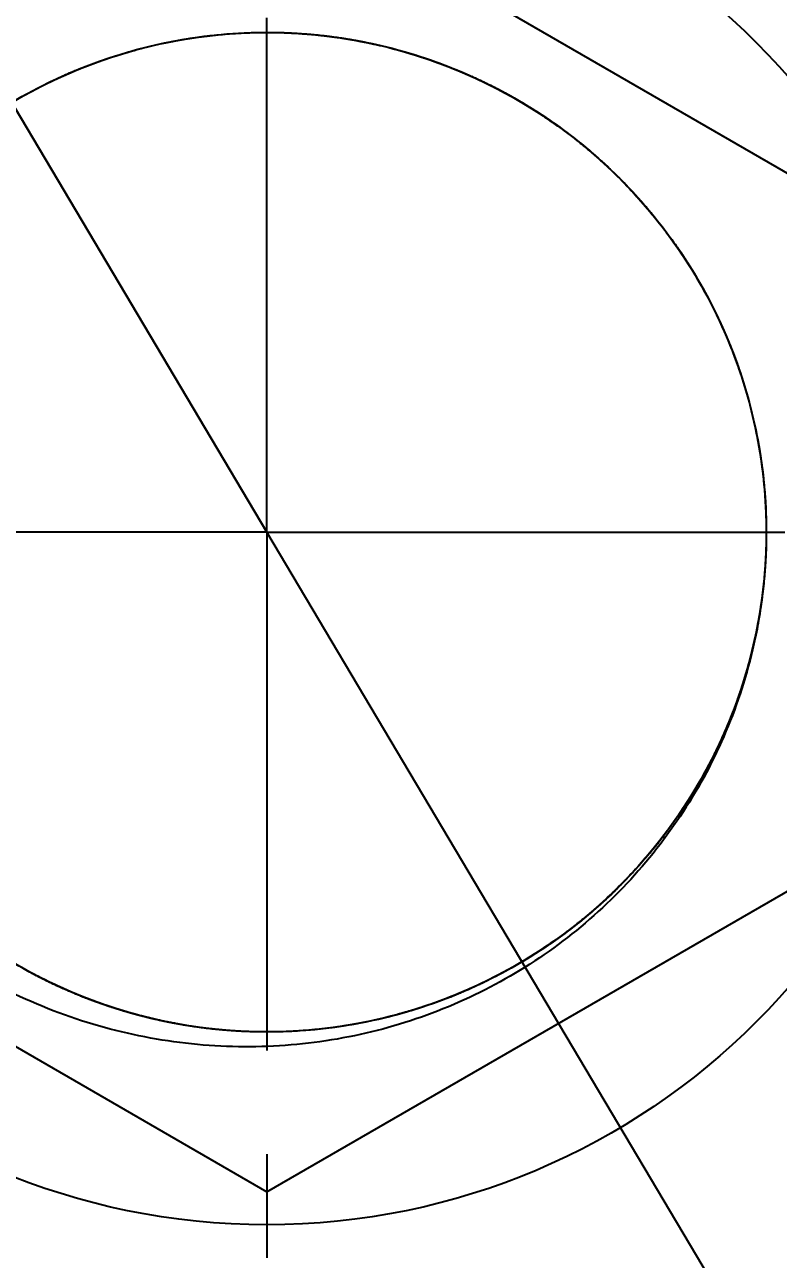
# Model space of a CAD drawing. Extents: x 0 to 210, y 0 to 297.
# Drawn here: x 52.28 to 62.84, y 159.87 to 177.16 of the extents above; entities that cross this region are included whole.
import ezdxf
from ezdxf.enums import TextEntityAlignment as Align

# ---------------------------------------------------------------- set-up
doc = ezdxf.new("R2010")
doc.units = 0
doc.header["$LTSCALE"] = 19.36
doc.linetypes.add('CENTER', pattern=[0.6, 0.375, -0.075, 0.075, -0.075])
doc.layers.get('0').update_dxf_attribs({"linetype": 'CONTINUOUS'})
doc.layers.add('DEFAULT_1', color=7, linetype='CENTER')
doc.styles.add('TEXTSTYLE_0', font='txt', dxfattribs={"width": 0.8})
doc.dimstyles.new('DIMSTYLE_2', dxfattribs={"dimtxt": 3.6, "dimasz": 0.18, "dimexe": 0.18, "dimexo": 0.0625, "dimgap": 0.09, "dimtad": 0, "dimtih": 1, "dimtoh": 1, "dimlfac": 0.5, "dimzin": 0, "dimtxsty": 'STANDARD', "dimcen": 0.09, "dimazin": 3, "dimtp": 0.2, "dimtm": 0.2, "dimtfac": 0, "dimtdec": 4, "dimtofl": 0, "dimtmove": 0, "dimatfit": 3, "dimtolj": 1, "dimtzin": 0})

# ---------------------------------------------------------------- blocks, each defined once
blk = doc.blocks.new('*D1')
at = {"color": 2, "linetype": 'CONTINUOUS'}
for p, q in [((47.673, 165.431), (47.673, 140.469)), ((63.673, 165.431), (63.673, 140.469)), ((47.673, 142.469), (55.673, 142.469)), ((63.673, 142.469), (55.673, 142.469))]:
    blk.add_line(p, q, dxfattribs=at)
for points in [[(50.673, 142.969), (47.673, 142.469), (50.673, 141.969)], [(60.673, 141.969), (63.673, 142.469), (60.673, 142.969)]]:
    blk.add_solid(points, dxfattribs=at)
at = {"color": 2, "linetype": 'CONTINUOUS', "style": 'TEXTSTYLE_0', "oblique": 12}
for s, p, p2 in [('S', (53.375, 143.389), (55.715, 143.389)), ('8', (55.715, 143.389), (58.055, 143.389))]:
    blk.add_text(s, height=3.6, dxfattribs=at).set_placement(p, p2, align=Align.FIT)
blk = doc.blocks.new('*D2')
at = {"color": 2, "linetype": 'CONTINUOUS'}
for p, q in [((43.139, 191.137), (25.609, 191.137)), ((25.609, 191.137), (40.59, 191.137)), ((55.673, 170.05), (43.139, 191.137)), ((47.498, 183.804), (55.673, 170.05)), ((63.848, 156.296), (55.673, 170.05))]:
    blk.add_line(p, q, dxfattribs=at)
for points in [[(49.46, 181.48), (47.498, 183.804), (48.601, 180.97)], [(61.885, 158.62), (63.848, 156.296), (62.745, 159.131)]]:
    blk.add_solid(points, dxfattribs=at)
at = {"color": 2, "linetype": 'CONTINUOUS', "style": 'TEXTSTYLE_0', "oblique": 12}
for s, p, p2 in [('M', (27.049, 192.057), (29.389, 192.057)), ('16', (29.389, 192.057), (34.069, 192.057)), ('x1', (34.069, 192.057), (38.749, 192.057))]:
    blk.add_text(s, height=3.6, dxfattribs=at).set_placement(p, p2, align=Align.FIT)

msp = doc.modelspace()

# ---------------------------------------------------------------- linework, layer by layer
at = {"color": 7, "linetype": 'CONTINUOUS'}
for p, q in [((63.673, 174.669), (55.673, 179.288)), ((47.673, 165.431), (55.673, 160.812)), ((55.673, 160.812), (63.673, 165.431))]:
    msp.add_line(p, q, dxfattribs=at)
for radius in [16, 9.7]:
    msp.add_circle((55.673, 170.05), radius, dxfattribs=at)
at = {"color": 2, "linetype": 'CONTINUOUS'}
msp.add_arc((55.673, 170.05), 14, 255, 195, dxfattribs=at)
at = {"color": 7, "linetype": 'CONTINUOUS'}
for points, knots in [([(48.709, 169.338), (48.701, 169.419), (48.658, 169.928), (48.682, 170.873), (48.95, 172.137), (49.445, 173.331), (50.15, 174.415), (51.041, 175.351), (52.088, 176.109), (53.257, 176.662), (54.506, 176.992), (55.796, 177.089), (57.08, 176.947), (58.318, 176.574), (59.466, 175.98), (60.487, 175.187), (61.345, 174.22), (62.011, 173.112), (62.465, 171.902), (62.689, 170.629), (62.676, 169.336), (62.427, 168.067), (61.951, 166.866), (61.263, 165.771), (60.386, 164.821), (59.351, 164.048), (58.191, 163.476), (56.947, 163.127), (55.659, 163.011), (54.372, 163.132), (53.129, 163.486), (51.972, 164.062), (50.939, 164.84), (50.066, 165.793), (49.383, 166.89), (48.988, 167.896), (48.837, 168.526), (48.797, 168.74)], [0, 0, 0, 0, 0.005688, 0.035362, 0.065035, 0.094709, 0.124383, 0.154056, 0.18373, 0.213404, 0.243077, 0.272751, 0.302425, 0.332098, 0.361772, 0.391446, 0.421119, 0.450793, 0.480467, 0.51014, 0.539814, 0.569488, 0.599161, 0.628835, 0.658509, 0.688182, 0.717856, 0.74753, 0.777203, 0.806877, 0.836551, 0.866224, 0.895898, 0.925572, 0.955246, 0.984919, 1, 1, 1, 1]), ([(59.141, 163.97), (58.914, 163.84), (58.295, 163.532), (57.227, 163.184), (55.945, 163.016), (54.654, 163.085), (53.398, 163.388), (52.218, 163.917), (51.155, 164.652), (50.244, 165.569), (49.516, 166.637), (48.996, 167.82), (48.701, 169.079), (48.641, 170.37), (48.818, 171.651), (49.226, 172.877), (49.852, 174.008), (50.673, 175.006), (51.664, 175.837), (52.79, 176.472), (54.013, 176.891), (55.291, 177.079), (56.583, 177.031), (57.844, 176.746), (59.032, 176.236), (60.107, 175.518), (61.032, 174.615), (61.776, 173.558), (62.315, 172.383), (62.629, 171.129), (62.709, 169.839), (62.552, 168.556), (62.163, 167.323), (61.555, 166.183), (60.749, 165.172), (59.97, 164.499), (59.474, 164.17), (59.332, 164.083)], [0, 0, 0, 0, 0.01789, 0.047305, 0.07672, 0.106135, 0.135551, 0.164966, 0.194381, 0.223796, 0.253212, 0.282627, 0.312042, 0.341457, 0.370873, 0.400288, 0.429703, 0.459118, 0.488534, 0.517949, 0.547364, 0.57678, 0.606195, 0.63561, 0.665025, 0.694441, 0.723856, 0.753271, 0.782686, 0.812102, 0.841517, 0.870932, 0.900347, 0.929763, 0.959178, 0.988593, 1, 1, 1, 1]), ([(58.54, 163.664), (58.507, 163.649), (58.081, 163.462), (57.227, 163.184), (55.945, 163.016), (54.654, 163.085), (53.398, 163.388), (52.218, 163.917), (51.155, 164.652), (50.244, 165.569), (49.516, 166.637), (48.996, 167.82), (48.701, 169.079), (48.641, 170.37), (48.818, 171.651), (49.226, 172.877), (49.852, 174.008), (50.673, 175.006), (51.664, 175.837), (52.79, 176.472), (54.013, 176.891), (55.291, 177.079), (56.583, 177.031), (57.844, 176.746), (59.032, 176.236), (60.107, 175.518), (61.032, 174.615), (61.776, 173.558), (62.315, 172.383), (62.629, 171.129), (62.709, 169.839), (62.552, 168.556), (62.163, 167.323), (61.555, 166.183), (60.749, 165.172), (59.97, 164.499), (59.474, 164.17), (59.332, 164.083)], [0, 0, 0, 0, 0.002518, 0.032394, 0.062269, 0.092145, 0.122021, 0.151896, 0.181772, 0.211647, 0.241523, 0.271399, 0.301274, 0.33115, 0.361026, 0.390901, 0.420777, 0.450653, 0.480528, 0.510404, 0.54028, 0.570155, 0.600031, 0.629907, 0.659782, 0.689658, 0.719534, 0.749409, 0.779285, 0.809161, 0.839036, 0.868912, 0.898788, 0.928663, 0.958539, 0.988415, 1, 1, 1, 1]), ([(58.246, 163.54), (57.912, 163.408), (57.157, 163.175), (55.945, 163.016), (54.654, 163.085), (53.398, 163.388), (52.218, 163.917), (51.155, 164.652), (50.244, 165.569), (49.516, 166.637), (48.996, 167.82), (48.701, 169.079), (48.641, 170.37), (48.818, 171.651), (49.226, 172.877), (49.852, 174.008), (50.673, 175.006), (51.664, 175.837), (52.79, 176.472), (54.013, 176.891), (55.291, 177.079), (56.583, 177.031), (57.844, 176.746), (59.032, 176.236), (60.107, 175.518), (61.032, 174.615), (61.776, 173.558), (62.315, 172.383), (62.629, 171.129), (62.709, 169.839), (62.552, 168.556), (62.163, 167.323), (61.555, 166.183), (60.749, 165.172), (59.771, 164.326), (58.883, 163.807), (58.334, 163.574), (58.178, 163.514)], [0, 0, 0, 0, 0.02445, 0.053669, 0.082887, 0.112105, 0.141324, 0.170542, 0.19976, 0.228978, 0.258197, 0.287415, 0.316633, 0.345852, 0.37507, 0.404288, 0.433506, 0.462725, 0.491943, 0.521161, 0.55038, 0.579598, 0.608816, 0.638034, 0.667253, 0.696471, 0.725689, 0.754907, 0.784126, 0.813344, 0.842562, 0.871781, 0.900999, 0.930217, 0.959435, 0.988654, 1, 1, 1, 1]), ([(48.898, 171.812), (48.926, 171.917), (49.073, 172.434), (49.445, 173.331), (50.15, 174.415), (51.041, 175.351), (52.088, 176.109), (53.257, 176.662), (54.506, 176.992), (55.796, 177.089), (57.08, 176.947), (58.318, 176.574), (59.466, 175.98), (60.487, 175.187), (61.345, 174.22), (62.011, 173.112), (62.465, 171.902), (62.689, 170.629), (62.676, 169.336), (62.427, 168.067), (61.951, 166.866), (61.263, 165.771), (60.386, 164.821), (59.351, 164.048), (58.191, 163.476), (56.947, 163.127), (55.659, 163.011), (54.372, 163.132), (53.129, 163.486), (51.972, 164.062), (50.939, 164.84), (50.066, 165.793), (49.383, 166.89), (48.911, 168.093), (48.667, 169.363), (48.661, 170.404), (48.736, 171.008), (48.765, 171.184)], [0, 0, 0, 0, 0.007512, 0.037213, 0.066913, 0.096613, 0.126314, 0.156014, 0.185714, 0.215415, 0.245115, 0.274815, 0.304515, 0.334216, 0.363916, 0.393616, 0.423317, 0.453017, 0.482717, 0.512418, 0.542118, 0.571818, 0.601519, 0.631219, 0.660919, 0.69062, 0.72032, 0.75002, 0.779721, 0.809421, 0.839121, 0.868822, 0.898522, 0.928222, 0.957923, 0.987623, 1, 1, 1, 1]), ([(48.873, 171.711), (48.907, 171.85), (49.06, 172.402), (49.445, 173.331), (50.15, 174.415), (51.041, 175.351), (52.088, 176.109), (53.257, 176.662), (54.506, 176.992), (55.796, 177.089), (57.08, 176.947), (58.318, 176.574), (59.466, 175.98), (60.487, 175.187), (61.345, 174.22), (62.011, 173.112), (62.465, 171.902), (62.689, 170.629), (62.676, 169.336), (62.427, 168.067), (61.951, 166.866), (61.263, 165.771), (60.386, 164.821), (59.351, 164.048), (58.191, 163.476), (56.947, 163.127), (55.659, 163.011), (54.372, 163.132), (53.129, 163.486), (51.972, 164.062), (50.939, 164.84), (50.066, 165.793), (49.383, 166.89), (48.911, 168.093), (48.667, 169.363), (48.66, 170.51), (48.765, 171.219), (48.824, 171.497)], [0, 0, 0, 0, 0.009835, 0.039248, 0.068661, 0.098074, 0.127487, 0.1569, 0.186314, 0.215727, 0.24514, 0.274553, 0.303966, 0.33338, 0.362793, 0.392206, 0.421619, 0.451032, 0.480446, 0.509859, 0.539272, 0.568685, 0.598098, 0.627512, 0.656925, 0.686338, 0.715751, 0.745164, 0.774578, 0.803991, 0.833404, 0.862817, 0.89223, 0.921643, 0.951057, 0.98047, 1, 1, 1, 1]), ([(48.898, 171.812), (48.926, 171.917), (49.073, 172.434), (49.445, 173.331), (50.15, 174.415), (51.041, 175.351), (52.088, 176.109), (53.257, 176.662), (54.506, 176.992), (55.796, 177.089), (57.08, 176.947), (58.318, 176.574), (59.466, 175.98), (60.487, 175.187), (61.345, 174.22), (62.011, 173.112), (62.465, 171.902), (62.689, 170.629), (62.676, 169.336), (62.427, 168.067), (61.951, 166.866), (61.263, 165.771), (60.386, 164.821), (59.351, 164.048), (58.191, 163.476), (56.947, 163.127), (55.659, 163.011), (54.372, 163.132), (53.129, 163.486), (51.972, 164.062), (50.939, 164.84), (50.066, 165.793), (49.383, 166.89), (48.911, 168.093), (48.667, 169.363), (48.659, 170.655), (48.812, 171.504), (48.926, 171.917)], [0, 0, 0, 0, 0.007384, 0.036579, 0.065773, 0.094968, 0.124163, 0.153357, 0.182552, 0.211746, 0.240941, 0.270136, 0.29933, 0.328525, 0.357719, 0.386914, 0.416108, 0.445303, 0.474498, 0.503692, 0.532887, 0.562081, 0.591276, 0.62047, 0.649665, 0.67886, 0.708054, 0.737249, 0.766443, 0.795638, 0.824833, 0.854027, 0.883222, 0.912416, 0.941611, 0.970805, 1, 1, 1, 1]), ([(61.053, 174.528), (61.25, 174.292), (61.684, 173.694), (62.214, 172.651), (62.58, 171.411), (62.712, 170.125), (62.607, 168.837), (62.268, 167.589), (61.707, 166.425), (60.942, 165.382), (60, 164.497), (58.912, 163.8), (57.714, 163.313), (56.448, 163.053), (55.156, 163.03), (53.881, 163.242), (52.666, 163.685), (51.553, 164.342), (50.579, 165.192), (49.776, 166.205), (49.172, 167.348), (48.788, 168.582), (48.636, 169.866), (48.721, 171.156), (49.04, 172.408), (49.583, 173.582), (50.332, 174.635), (51.26, 175.535), (52.337, 176.249), (53.527, 176.755), (54.789, 177.034), (56.081, 177.078), (57.359, 176.885), (58.581, 176.461), (59.704, 175.821), (60.437, 175.202), (60.797, 174.82), (60.861, 174.749)], [0, 0, 0, 0, 0.021126, 0.050588, 0.08005, 0.109512, 0.138974, 0.168435, 0.197897, 0.227359, 0.256821, 0.286283, 0.315745, 0.345207, 0.374669, 0.404131, 0.433592, 0.463054, 0.492516, 0.521978, 0.55144, 0.580902, 0.610364, 0.639826, 0.669288, 0.698749, 0.728211, 0.757673, 0.787135, 0.816597, 0.846059, 0.875521, 0.904983, 0.934445, 0.963907, 0.993368, 1, 1, 1, 1]), ([(48.673, 170.106), (48.675, 170.361), (48.718, 171.044), (48.95, 172.137), (49.445, 173.331), (50.15, 174.415), (51.041, 175.351), (52.088, 176.109), (53.257, 176.662), (54.506, 176.992), (55.796, 177.089), (57.08, 176.947), (58.318, 176.574), (59.466, 175.98), (60.487, 175.187), (61.345, 174.22), (62.011, 173.112), (62.465, 171.902), (62.689, 170.629), (62.676, 169.336), (62.427, 168.067), (61.951, 166.866), (61.263, 165.771), (60.386, 164.821), (59.351, 164.048), (58.191, 163.476), (56.947, 163.127), (55.659, 163.011), (54.372, 163.132), (53.129, 163.486), (51.972, 164.062), (50.939, 164.84), (50.066, 165.793), (49.383, 166.89), (48.911, 168.093), (48.68, 169.293), (48.664, 170.082), (48.684, 170.439)], [0, 0, 0, 0, 0.017228, 0.046275, 0.075321, 0.104368, 0.133414, 0.162461, 0.191507, 0.220554, 0.249601, 0.278647, 0.307694, 0.33674, 0.365787, 0.394833, 0.42388, 0.452927, 0.481973, 0.51102, 0.540066, 0.569113, 0.598159, 0.627206, 0.656252, 0.685299, 0.714346, 0.743392, 0.772439, 0.801485, 0.830532, 0.859578, 0.888625, 0.917672, 0.946718, 0.975765, 1, 1, 1, 1]), ([(48.673, 170.106), (48.675, 170.361), (48.718, 171.044), (48.95, 172.137), (49.445, 173.331), (50.15, 174.415), (51.041, 175.351), (52.088, 176.109), (53.257, 176.662), (54.506, 176.992), (55.796, 177.089), (57.08, 176.947), (58.318, 176.574), (59.466, 175.98), (60.487, 175.187), (61.345, 174.22), (62.011, 173.112), (62.465, 171.902), (62.689, 170.629), (62.676, 169.336), (62.427, 168.067), (61.951, 166.866), (61.263, 165.771), (60.386, 164.821), (59.351, 164.048), (58.191, 163.476), (56.947, 163.127), (55.659, 163.011), (54.372, 163.132), (53.129, 163.486), (51.972, 164.062), (50.939, 164.84), (50.066, 165.793), (49.383, 166.89), (48.911, 168.093), (48.717, 169.104), (48.68, 169.698), (48.675, 169.865)], [0, 0, 0, 0, 0.017454, 0.046883, 0.076311, 0.105739, 0.135168, 0.164596, 0.194024, 0.223452, 0.252881, 0.282309, 0.311737, 0.341166, 0.370594, 0.400022, 0.42945, 0.458879, 0.488307, 0.517735, 0.547164, 0.576592, 0.60602, 0.635449, 0.664877, 0.694305, 0.723733, 0.753162, 0.78259, 0.812018, 0.841447, 0.870875, 0.900303, 0.929731, 0.95916, 0.988588, 1, 1, 1, 1]), ([(55.753, 177.05), (56.18, 177.045), (56.64, 176.997), (57.092, 176.905), (57.125, 176.898)], [0, 0, 0, 0, 0.926144, 1, 1, 1, 1]), ([(55.754, 177.05), (56.181, 177.045), (56.641, 176.997), (57.092, 176.905), (57.125, 176.898)], [0, 0, 0, 0, 0.927087, 1, 1, 1, 1]), ([(55.958, 177.044), (56.031, 177.041), (56.137, 177.035), (56.244, 177.027), (56.278, 177.024)], [0, 0, 0, 0, 0.676627, 1, 1, 1, 1]), ([(56.061, 177.039), (56.381, 177.021), (56.737, 176.977), (57.088, 176.906), (57.125, 176.898)], [0, 0, 0, 0, 0.894724, 1, 1, 1, 1]), ([(56.061, 177.039), (56.24, 177.029), (56.525, 177.003), (56.807, 176.958), (56.912, 176.94)], [0, 0, 0, 0, 0.62722, 1, 1, 1, 1]), ([(56.061, 177.039), (56.1, 177.037), (56.421, 177.017), (56.741, 176.974), (57.019, 176.919)], [0, 0, 0, 0, 0.119251, 1, 1, 1, 1]), ([(56.488, 177.002), (56.524, 176.998), (56.63, 176.985), (56.735, 176.969), (56.805, 176.958)], [0, 0, 0, 0, 0.336144, 1, 1, 1, 1]), ([(58.146, 176.598), (58.446, 176.485), (58.804, 176.321), (59.145, 176.129), (59.207, 176.092)], [0, 0, 0, 0, 0.817114, 1, 1, 1, 1]), ([(58.146, 176.598), (58.314, 176.535), (58.577, 176.424), (58.833, 176.297), (58.928, 176.247)], [0, 0, 0, 0, 0.62722, 1, 1, 1, 1]), ([(52.723, 176.398), (52.751, 176.411), (52.847, 176.455), (52.944, 176.497), (53.014, 176.526)], [0, 0, 0, 0, 0.285992, 1, 1, 1, 1]), ([(52.723, 176.398), (52.751, 176.411), (52.847, 176.455), (52.944, 176.497), (53.014, 176.526)], [0, 0, 0, 0, 0.285992, 1, 1, 1, 1]), ([(58.542, 176.435), (58.575, 176.42), (58.639, 176.391), (58.703, 176.36), (58.734, 176.345)], [0, 0, 0, 0, 0.509683, 1, 1, 1, 1]), ([(60.002, 175.551), (60.254, 175.352), (60.546, 175.089), (60.813, 174.802), (60.862, 174.749)], [0, 0, 0, 0, 0.817114, 1, 1, 1, 1]), ([(60.002, 175.551), (60.143, 175.44), (60.361, 175.254), (60.567, 175.056), (60.642, 174.981)], [0, 0, 0, 0, 0.62722, 1, 1, 1, 1]), ([(60.331, 175.275), (60.358, 175.252), (60.41, 175.204), (60.461, 175.156), (60.486, 175.133)], [0, 0, 0, 0, 0.509683, 1, 1, 1, 1]), ([(60.932, 174.669), (60.956, 174.643), (61.002, 174.589), (61.048, 174.534), (61.071, 174.506)], [0, 0, 0, 0, 0.492823, 1, 1, 1, 1]), ([(62.671, 169.897), (62.669, 169.792), (62.663, 169.649), (62.652, 169.506), (62.649, 169.468)], [0, 0, 0, 0, 0.734497, 1, 1, 1, 1]), ([(62.535, 168.651), (62.513, 168.54), (62.395, 168.015), (62.079, 167.1), (61.451, 165.98), (60.633, 164.986), (59.649, 164.15), (58.528, 163.499), (57.304, 163.054), (56.013, 162.829), (54.692, 162.836), (53.381, 163.076), (52.115, 163.547), (50.932, 164.244), (49.861, 165.156), (48.924, 166.286), (48.427, 167.157), (48.207, 167.624)], [0, 0, 0, 0, 0.017632, 0.084522, 0.151507, 0.218639, 0.285974, 0.353572, 0.421501, 0.489842, 0.558699, 0.628207, 0.698565, 0.770063, 0.843167, 0.918697, 1, 1, 1, 1]), ([(62.013, 167.084), (61.878, 166.794), (61.687, 166.45), (61.469, 166.124), (61.428, 166.065)], [0, 0, 0, 0, 0.817114, 1, 1, 1, 1]), ([(62.013, 167.084), (61.937, 166.922), (61.806, 166.667), (61.66, 166.422), (61.604, 166.332)], [0, 0, 0, 0, 0.62722, 1, 1, 1, 1]), ([(61.82, 166.701), (61.803, 166.67), (61.769, 166.608), (61.734, 166.547), (61.716, 166.518)], [0, 0, 0, 0, 0.509683, 1, 1, 1, 1]), ([(60.827, 165.313), (60.61, 165.078), (60.345, 164.826), (60.062, 164.597), (60.028, 164.57)], [0, 0, 0, 0, 0.880351, 1, 1, 1, 1]), ([(60.88, 165.372), (60.828, 165.314), (60.756, 165.236), (60.682, 165.16), (60.663, 165.141)], [0, 0, 0, 0, 0.741493, 1, 1, 1, 1]), ([(60.527, 165.006), (60.501, 164.981), (60.443, 164.926), (60.384, 164.872), (60.351, 164.843)], [0, 0, 0, 0, 0.450669, 1, 1, 1, 1]), ([(60.527, 165.007), (60.502, 164.982), (60.45, 164.934), (60.399, 164.886), (60.373, 164.863)], [0, 0, 0, 0, 0.509683, 1, 1, 1, 1]), ([(52.998, 163.581), (52.964, 163.595), (52.866, 163.637), (52.768, 163.681), (52.705, 163.71)], [0, 0, 0, 0, 0.342707, 1, 1, 1, 1]), ([(52.999, 163.581), (52.965, 163.595), (52.9, 163.623), (52.835, 163.651), (52.803, 163.665)], [0, 0, 0, 0, 0.5129, 1, 1, 1, 1]), ([(58.478, 163.636), (58.465, 163.631), (58.443, 163.621), (58.42, 163.612), (58.41, 163.607)], [0, 0, 0, 0, 0.545331, 1, 1, 1, 1]), ([(54.225, 163.201), (53.912, 163.268), (53.533, 163.375), (53.166, 163.514), (53.1, 163.54)], [0, 0, 0, 0, 0.817114, 1, 1, 1, 1]), ([(54.225, 163.201), (54.144, 163.218), (53.809, 163.296), (53.48, 163.397), (53.235, 163.488)], [0, 0, 0, 0, 0.239572, 1, 1, 1, 1]), ([(54.225, 163.201), (53.949, 163.26), (53.624, 163.349), (53.307, 163.462), (53.255, 163.481)], [0, 0, 0, 0, 0.836716, 1, 1, 1, 1]), ([(54.225, 163.201), (54.188, 163.209), (53.873, 163.279), (53.563, 163.369), (53.297, 163.466)], [0, 0, 0, 0, 0.119251, 1, 1, 1, 1]), ([(54.225, 163.201), (54.05, 163.238), (53.772, 163.308), (53.5, 163.395), (53.399, 163.43)], [0, 0, 0, 0, 0.62722, 1, 1, 1, 1]), ([(53.809, 163.303), (53.774, 163.312), (53.672, 163.342), (53.57, 163.373), (53.502, 163.395)], [0, 0, 0, 0, 0.336144, 1, 1, 1, 1]), ([(54.326, 163.181), (54.255, 163.195), (54.151, 163.217), (54.047, 163.241), (54.013, 163.25)], [0, 0, 0, 0, 0.676627, 1, 1, 1, 1]), ([(55.069, 163.076), (55.033, 163.079), (54.927, 163.089), (54.821, 163.102), (54.751, 163.111)], [0, 0, 0, 0, 0.340503, 1, 1, 1, 1]), ([(55.068, 163.076), (55.032, 163.079), (54.926, 163.089), (54.82, 163.102), (54.751, 163.111)], [0, 0, 0, 0, 0.343462, 1, 1, 1, 1])]:
    msp.add_open_spline(points, degree=3, knots=knots, dxfattribs=at)
for points in [[(54.24, 176.902), (54.346, 176.924), (54.452, 176.944), (54.559, 176.961)], [(54.24, 176.902), (54.346, 176.924), (54.452, 176.944), (54.559, 176.961)], [(54.559, 176.961), (54.664, 176.978), (54.769, 176.992), (54.874, 177.004)], [(54.559, 176.961), (54.664, 176.978), (54.769, 176.992), (54.874, 177.004)], [(55.419, 177.045), (55.526, 177.049), (55.632, 177.051), (55.739, 177.05)], [(55.419, 177.045), (55.425, 177.046), (55.431, 177.046), (55.437, 177.046)], [(55.437, 177.046), (55.537, 177.049), (55.638, 177.051), (55.739, 177.05)], [(55.437, 177.046), (55.537, 177.049), (55.638, 177.051), (55.739, 177.05)], [(55.528, 177.049), (55.598, 177.05), (55.669, 177.05), (55.739, 177.05)], [(55.528, 177.049), (55.599, 177.05), (55.669, 177.05), (55.739, 177.05)], [(55.739, 177.05), (55.749, 177.05), (55.759, 177.05), (55.768, 177.049)], [(55.739, 177.05), (55.846, 177.049), (55.954, 177.045), (56.061, 177.039)], [(55.739, 177.05), (55.776, 177.049), (55.813, 177.049), (55.849, 177.048)], [(55.739, 177.05), (55.776, 177.049), (55.813, 177.049), (55.85, 177.048)], [(55.742, 177.05), (55.751, 177.05), (55.76, 177.05), (55.768, 177.049)], [(55.768, 177.049), (55.777, 177.049), (55.786, 177.049), (55.795, 177.049)], [(55.768, 177.049), (55.866, 177.048), (55.964, 177.045), (56.061, 177.039)], [(55.849, 177.048), (55.956, 177.045), (56.063, 177.04), (56.169, 177.032)], [(55.885, 177.047), (56.302, 177.034), (56.717, 176.984), (57.125, 176.898)], [(55.886, 177.047), (56.303, 177.034), (56.718, 176.984), (57.125, 176.898)], [(56.169, 177.032), (56.276, 177.025), (56.382, 177.015), (56.488, 177.002)], [(56.278, 177.024), (56.384, 177.015), (56.49, 177.003), (56.596, 176.989)], [(56.596, 176.989), (56.702, 176.975), (56.808, 176.958), (56.913, 176.939)], [(56.805, 176.958), (56.841, 176.952), (56.876, 176.946), (56.912, 176.939)], [(56.912, 176.94), (57.017, 176.921), (57.121, 176.899), (57.225, 176.876)], [(56.912, 176.939), (56.981, 176.927), (57.05, 176.913), (57.119, 176.899)], [(56.913, 176.939), (56.948, 176.933), (56.983, 176.926), (57.018, 176.919)], [(57.018, 176.919), (57.088, 176.906), (57.157, 176.891), (57.226, 176.875)], [(57.019, 176.919), (57.088, 176.906), (57.157, 176.891), (57.225, 176.876)], [(57.119, 176.899), (57.129, 176.897), (57.139, 176.895), (57.149, 176.893)], [(57.125, 176.898), (57.159, 176.891), (57.192, 176.883), (57.225, 176.876)], [(57.126, 176.898), (57.159, 176.891), (57.192, 176.883), (57.225, 176.876)], [(53.619, 176.742), (53.722, 176.774), (53.826, 176.803), (53.931, 176.83)], [(53.903, 176.823), (53.908, 176.824), (53.912, 176.825), (53.917, 176.826)], [(57.149, 176.893), (57.174, 176.887), (57.2, 176.882), (57.225, 176.876)], [(57.212, 176.879), (57.216, 176.878), (57.221, 176.877), (57.225, 176.876)], [(57.225, 176.876), (57.246, 176.871), (57.267, 176.866), (57.288, 176.861)], [(57.536, 176.797), (57.639, 176.769), (57.742, 176.738), (57.844, 176.705)], [(57.641, 176.768), (57.709, 176.748), (57.776, 176.727), (57.844, 176.705)], [(57.641, 176.768), (57.709, 176.748), (57.777, 176.727), (57.845, 176.704)], [(57.739, 176.738), (57.749, 176.735), (57.759, 176.732), (57.769, 176.729)], [(57.745, 176.736), (57.778, 176.726), (57.812, 176.715), (57.845, 176.705)], [(57.746, 176.736), (57.779, 176.726), (57.812, 176.715), (57.845, 176.705)], [(57.769, 176.729), (57.794, 176.721), (57.818, 176.713), (57.842, 176.705)], [(57.844, 176.705), (57.878, 176.694), (57.913, 176.682), (57.947, 176.67)], [(57.845, 176.705), (57.946, 176.671), (58.047, 176.636), (58.146, 176.598)], [(57.845, 176.705), (57.912, 176.683), (57.978, 176.66), (58.044, 176.636)], [(57.845, 176.705), (57.914, 176.682), (57.982, 176.659), (58.05, 176.634)], [(57.845, 176.705), (57.914, 176.682), (57.982, 176.658), (58.051, 176.634)], [(57.845, 176.705), (57.958, 176.668), (58.069, 176.628), (58.18, 176.586)], [(57.845, 176.704), (57.879, 176.693), (57.913, 176.682), (57.947, 176.67)], [(57.947, 176.67), (58.014, 176.647), (58.08, 176.624), (58.146, 176.599)], [(58.044, 176.636), (58.055, 176.632), (58.067, 176.628), (58.078, 176.624)], [(58.078, 176.624), (58.101, 176.616), (58.124, 176.607), (58.146, 176.598)], [(58.642, 176.389), (58.738, 176.344), (58.834, 176.297), (58.928, 176.247)], [(58.734, 176.345), (58.766, 176.329), (58.799, 176.313), (58.831, 176.297)], [(58.831, 176.297), (58.864, 176.281), (58.896, 176.264), (58.928, 176.247)], [(58.834, 176.295), (58.839, 176.293), (58.844, 176.291), (58.849, 176.288)], [(58.834, 176.295), (58.839, 176.293), (58.844, 176.291), (58.848, 176.288)], [(58.834, 176.295), (58.839, 176.293), (58.844, 176.291), (58.848, 176.288)], [(58.848, 176.288), (58.853, 176.286), (58.858, 176.283), (58.863, 176.281)], [(58.848, 176.288), (58.853, 176.286), (58.858, 176.283), (58.863, 176.281)], [(58.849, 176.288), (58.853, 176.286), (58.858, 176.283), (58.863, 176.281)], [(58.863, 176.281), (58.885, 176.27), (58.906, 176.259), (58.928, 176.247)], [(58.863, 176.281), (58.885, 176.27), (58.906, 176.259), (58.928, 176.247)], [(58.863, 176.281), (58.885, 176.27), (58.906, 176.259), (58.928, 176.247)], [(58.928, 176.247), (59.022, 176.198), (59.115, 176.146), (59.207, 176.092)], [(58.936, 176.243), (58.963, 176.228), (58.991, 176.214), (59.018, 176.199)], [(58.936, 176.243), (58.966, 176.227), (58.994, 176.212), (59.023, 176.196)], [(58.936, 176.243), (58.979, 176.22), (59.022, 176.197), (59.064, 176.174)], [(58.936, 176.243), (58.98, 176.22), (59.023, 176.196), (59.066, 176.172)], [(58.936, 176.243), (58.98, 176.22), (59.023, 176.197), (59.065, 176.173)], [(58.955, 176.233), (58.991, 176.214), (59.028, 176.194), (59.064, 176.174)], [(58.987, 176.216), (59.013, 176.202), (59.038, 176.188), (59.064, 176.174)], [(59.011, 176.203), (59.029, 176.193), (59.047, 176.183), (59.064, 176.174)], [(59.018, 176.199), (59.028, 176.194), (59.038, 176.188), (59.048, 176.183)], [(59.048, 176.183), (59.07, 176.171), (59.091, 176.159), (59.113, 176.146)], [(59.113, 176.146), (59.145, 176.129), (59.176, 176.111), (59.207, 176.092)], [(59.207, 176.092), (59.299, 176.038), (59.391, 175.982), (59.48, 175.924)], [(59.207, 176.092), (59.237, 176.075), (59.266, 176.057), (59.296, 176.04)], [(59.296, 176.04), (59.306, 176.033), (59.317, 176.027), (59.327, 176.02)], [(59.327, 176.02), (59.348, 176.008), (59.368, 175.995), (59.388, 175.983)], [(59.388, 175.983), (59.419, 175.963), (59.45, 175.944), (59.48, 175.924)], [(59.388, 175.983), (59.478, 175.926), (59.567, 175.868), (59.654, 175.807)], [(59.48, 175.924), (59.57, 175.866), (59.659, 175.806), (59.746, 175.743)], [(59.481, 175.924), (59.511, 175.904), (59.541, 175.884), (59.571, 175.864)], [(59.481, 175.924), (59.509, 175.905), (59.538, 175.887), (59.566, 175.868)], [(59.566, 175.868), (59.576, 175.861), (59.585, 175.855), (59.595, 175.848)], [(59.571, 175.864), (59.63, 175.825), (59.688, 175.784), (59.746, 175.743)], [(59.571, 175.864), (59.63, 175.824), (59.689, 175.784), (59.747, 175.742)], [(59.595, 175.848), (59.615, 175.834), (59.636, 175.82), (59.656, 175.806)], [(59.625, 175.827), (59.645, 175.814), (59.665, 175.8), (59.684, 175.787)], [(59.626, 175.827), (59.645, 175.814), (59.663, 175.802), (59.681, 175.789)], [(59.625, 175.827), (59.644, 175.815), (59.663, 175.802), (59.681, 175.789)], [(59.627, 175.826), (59.645, 175.814), (59.663, 175.801), (59.681, 175.789)], [(59.633, 175.822), (59.649, 175.811), (59.665, 175.8), (59.681, 175.789)], [(60.002, 175.551), (60.03, 175.529), (60.059, 175.506), (60.087, 175.483)], [(60.087, 175.483), (60.142, 175.439), (60.195, 175.393), (60.249, 175.347)], [(60.249, 175.347), (60.276, 175.324), (60.304, 175.3), (60.331, 175.275)], [(60.352, 175.256), (60.388, 175.224), (60.424, 175.191), (60.46, 175.157)], [(60.379, 175.232), (60.397, 175.216), (60.414, 175.2), (60.431, 175.184)], [(60.642, 174.981), (60.717, 174.905), (60.79, 174.828), (60.862, 174.749)], [(60.713, 174.908), (60.738, 174.881), (60.763, 174.855), (60.788, 174.828)], [(60.713, 174.907), (60.763, 174.855), (60.813, 174.802), (60.862, 174.749)], [(60.788, 174.828), (60.813, 174.802), (60.837, 174.775), (60.862, 174.749)], [(60.862, 174.749), (60.933, 174.669), (61.003, 174.588), (61.071, 174.506)], [(60.862, 174.749), (60.924, 174.68), (60.985, 174.61), (61.044, 174.539)], [(60.862, 174.749), (60.924, 174.68), (60.985, 174.61), (61.044, 174.538)], [(60.862, 174.749), (60.869, 174.74), (60.877, 174.731), (60.885, 174.723)], [(60.862, 174.749), (60.885, 174.722), (60.909, 174.696), (60.932, 174.669)], [(60.885, 174.723), (60.9, 174.706), (60.915, 174.689), (60.93, 174.672)], [(60.93, 174.672), (60.954, 174.645), (60.978, 174.617), (61.001, 174.589)], [(61.001, 174.589), (61.023, 174.564), (61.045, 174.537), (61.067, 174.511)], [(61.048, 174.534), (61.062, 174.517), (61.077, 174.5), (61.091, 174.482)], [(61.067, 174.511), (61.075, 174.502), (61.082, 174.493), (61.089, 174.484)], [(61.27, 174.254), (61.334, 174.168), (61.397, 174.081), (61.457, 173.993)], [(61.331, 174.171), (61.353, 174.142), (61.374, 174.112), (61.395, 174.082)], [(61.395, 174.082), (61.414, 174.055), (61.434, 174.027), (61.453, 173.999)], [(62.329, 172.216), (62.33, 172.213), (62.331, 172.211), (62.332, 172.208)], [(62.673, 170.05), (62.673, 169.999), (62.672, 169.948), (62.671, 169.897)], [(62.649, 169.468), (62.642, 169.375), (62.632, 169.283), (62.621, 169.191)], [(62.621, 169.191), (62.606, 169.065), (62.587, 168.94), (62.566, 168.815)], [(62.566, 168.815), (62.556, 168.76), (62.546, 168.705), (62.535, 168.651)], [(62.448, 168.289), (62.421, 168.186), (62.392, 168.083), (62.36, 167.981)], [(62.446, 168.283), (62.42, 168.182), (62.391, 168.081), (62.36, 167.981)], [(62.42, 168.184), (62.401, 168.116), (62.381, 168.049), (62.36, 167.981)], [(62.419, 168.183), (62.401, 168.116), (62.381, 168.048), (62.36, 167.981)], [(62.39, 168.079), (62.38, 168.046), (62.37, 168.014), (62.36, 167.981)], [(62.39, 168.079), (62.38, 168.046), (62.37, 168.014), (62.36, 167.981)], [(62.389, 168.078), (62.38, 168.046), (62.37, 168.014), (62.36, 167.981)], [(62.391, 168.085), (62.389, 168.079), (62.388, 168.072), (62.386, 168.066)], [(62.36, 167.981), (62.329, 167.879), (62.295, 167.778), (62.258, 167.677)], [(62.36, 167.981), (62.34, 167.915), (62.318, 167.85), (62.296, 167.785)], [(62.36, 167.981), (62.353, 167.958), (62.346, 167.935), (62.338, 167.912)], [(62.36, 167.981), (62.353, 167.958), (62.346, 167.934), (62.338, 167.911)], [(62.36, 167.981), (62.354, 167.96), (62.347, 167.938), (62.34, 167.917)], [(62.354, 167.962), (62.352, 167.955), (62.35, 167.949), (62.348, 167.943)], [(62.36, 167.981), (62.358, 167.975), (62.356, 167.968), (62.354, 167.962)], [(62.375, 168.03), (62.37, 168.014), (62.365, 167.998), (62.36, 167.981)], [(62.386, 168.066), (62.382, 168.054), (62.379, 168.042), (62.375, 168.03)], [(62.296, 167.785), (62.289, 167.763), (62.281, 167.742), (62.274, 167.72)], [(62.258, 167.677), (62.222, 167.576), (62.183, 167.476), (62.143, 167.378)], [(62.255, 167.669), (62.22, 167.571), (62.182, 167.474), (62.143, 167.378)], [(62.221, 167.575), (62.196, 167.509), (62.17, 167.443), (62.143, 167.378)], [(62.221, 167.575), (62.196, 167.509), (62.17, 167.443), (62.143, 167.378)], [(62.258, 167.677), (62.234, 167.611), (62.21, 167.545), (62.184, 167.479)], [(62.274, 167.72), (62.269, 167.706), (62.263, 167.691), (62.258, 167.677)], [(62.181, 167.474), (62.169, 167.441), (62.155, 167.409), (62.142, 167.376)], [(62.181, 167.473), (62.168, 167.441), (62.155, 167.409), (62.142, 167.376)], [(62.162, 167.425), (62.156, 167.409), (62.149, 167.394), (62.143, 167.379)], [(62.18, 167.47), (62.174, 167.455), (62.168, 167.44), (62.162, 167.425)], [(62.184, 167.479), (62.183, 167.476), (62.181, 167.473), (62.18, 167.47)], [(62.143, 167.378), (62.102, 167.279), (62.059, 167.181), (62.013, 167.084)], [(62.1, 167.277), (62.072, 167.213), (62.043, 167.148), (62.014, 167.085)], [(62.074, 167.217), (62.054, 167.172), (62.034, 167.128), (62.014, 167.085)], [(62.142, 167.376), (62.115, 167.31), (62.086, 167.243), (62.056, 167.177)], [(62.142, 167.376), (62.114, 167.309), (62.086, 167.243), (62.056, 167.177)], [(62.142, 167.376), (62.116, 167.314), (62.09, 167.253), (62.063, 167.191)], [(62.142, 167.376), (62.117, 167.316), (62.091, 167.256), (62.065, 167.196)], [(62.142, 167.376), (62.12, 167.323), (62.097, 167.269), (62.073, 167.216)], [(62.095, 167.265), (62.088, 167.249), (62.081, 167.233), (62.074, 167.217)], [(62.099, 167.275), (62.098, 167.272), (62.096, 167.268), (62.095, 167.265)], [(62.117, 167.317), (62.111, 167.303), (62.105, 167.289), (62.099, 167.275)], [(62.143, 167.378), (62.129, 167.344), (62.115, 167.311), (62.1, 167.277)], [(62.142, 167.376), (62.128, 167.343), (62.114, 167.31), (62.1, 167.277)], [(62.134, 167.357), (62.132, 167.351), (62.129, 167.345), (62.126, 167.339)], [(62.142, 167.376), (62.139, 167.37), (62.137, 167.364), (62.134, 167.357)], [(62.071, 167.21), (62.004, 167.059), (61.932, 166.912), (61.855, 166.766)], [(62.071, 167.21), (62.004, 167.059), (61.932, 166.911), (61.855, 166.766)], [(62.071, 167.21), (62.005, 167.061), (61.934, 166.915), (61.858, 166.772)], [(62.014, 167.085), (61.998, 167.052), (61.983, 167.019), (61.967, 166.986)], [(62.032, 167.124), (62.026, 167.111), (62.02, 167.097), (62.013, 167.084)], [(62.059, 167.183), (62.05, 167.163), (62.041, 167.144), (62.032, 167.124)], [(62.065, 167.196), (62.063, 167.192), (62.061, 167.187), (62.059, 167.183)], [(61.967, 166.986), (61.936, 166.923), (61.904, 166.86), (61.871, 166.798)], [(61.871, 166.798), (61.855, 166.765), (61.837, 166.733), (61.82, 166.701)], [(61.767, 166.606), (61.715, 166.513), (61.66, 166.421), (61.603, 166.331)], [(61.702, 166.493), (61.683, 166.461), (61.664, 166.429), (61.644, 166.398)], [(61.702, 166.493), (61.683, 166.461), (61.664, 166.43), (61.645, 166.398)], [(61.682, 166.46), (61.672, 166.442), (61.661, 166.424), (61.65, 166.407)], [(61.702, 166.493), (61.688, 166.47), (61.674, 166.447), (61.66, 166.424)], [(61.288, 165.87), (61.241, 165.807), (61.193, 165.745), (61.144, 165.684)], [(61.368, 165.981), (61.356, 165.963), (61.343, 165.946), (61.331, 165.928)], [(61.239, 165.805), (61.174, 165.72), (61.107, 165.637), (61.039, 165.555)], [(61.199, 165.753), (61.147, 165.686), (61.093, 165.62), (61.039, 165.555)], [(61.182, 165.732), (61.135, 165.672), (61.087, 165.613), (61.039, 165.555)], [(61.173, 165.72), (61.129, 165.664), (61.084, 165.609), (61.039, 165.555)], [(61.172, 165.719), (61.128, 165.664), (61.084, 165.609), (61.039, 165.555)], [(61.144, 165.684), (61.127, 165.662), (61.11, 165.641), (61.092, 165.619)], [(61.132, 165.668), (61.119, 165.652), (61.105, 165.636), (61.092, 165.619)], [(61.137, 165.675), (61.128, 165.663), (61.118, 165.651), (61.108, 165.639)], [(61.176, 165.724), (61.163, 165.708), (61.15, 165.691), (61.137, 165.675)], [(61.239, 165.805), (61.217, 165.776), (61.195, 165.748), (61.173, 165.72)], [(61.181, 165.73), (61.179, 165.728), (61.178, 165.726), (61.176, 165.724)], [(61.239, 165.805), (61.219, 165.78), (61.2, 165.755), (61.181, 165.73)], [(60.913, 165.409), (60.628, 165.087), (60.314, 164.792), (59.976, 164.529)], [(60.913, 165.409), (60.643, 165.104), (60.347, 164.823), (60.028, 164.57)], [(60.827, 165.314), (60.803, 165.287), (60.778, 165.261), (60.753, 165.234)], [(60.663, 165.141), (60.587, 165.064), (60.509, 164.988), (60.43, 164.915)], [(60.752, 165.234), (60.679, 165.156), (60.604, 165.08), (60.527, 165.006)], [(60.707, 165.186), (60.648, 165.125), (60.588, 165.065), (60.527, 165.006)], [(60.753, 165.234), (60.705, 165.183), (60.655, 165.133), (60.605, 165.083)], [(60.585, 165.063), (60.508, 164.988), (60.43, 164.914), (60.351, 164.843)], [(60.507, 164.987), (60.471, 164.953), (60.436, 164.92), (60.4, 164.887)], [(60.501, 164.981), (60.476, 164.958), (60.452, 164.935), (60.427, 164.912)], [(60.605, 165.083), (60.58, 165.057), (60.554, 165.032), (60.527, 165.007)], [(60.437, 164.922), (60.436, 164.92), (60.434, 164.918), (60.432, 164.917)], [(60.48, 164.962), (60.466, 164.948), (60.452, 164.935), (60.437, 164.922)], [(60.11, 164.636), (60.061, 164.596), (60.012, 164.557), (59.962, 164.518)], [(60.131, 164.654), (60.103, 164.631), (60.075, 164.608), (60.047, 164.585)], [(59.905, 164.474), (59.888, 164.462), (59.872, 164.449), (59.855, 164.437)], [(59.903, 164.473), (59.887, 164.461), (59.871, 164.449), (59.855, 164.437)], [(59.908, 164.477), (59.896, 164.468), (59.884, 164.459), (59.872, 164.45)], [(59.962, 164.518), (59.944, 164.504), (59.926, 164.49), (59.908, 164.477)], [(59.962, 164.518), (59.954, 164.512), (59.947, 164.506), (59.94, 164.501)], [(59.962, 164.518), (59.954, 164.512), (59.947, 164.506), (59.94, 164.501)], [(60.011, 164.556), (59.995, 164.543), (59.978, 164.531), (59.962, 164.518)], [(60.046, 164.584), (60.019, 164.563), (59.993, 164.542), (59.966, 164.521)], [(60.047, 164.585), (60.035, 164.575), (60.023, 164.566), (60.011, 164.556)], [(59.501, 164.189), (59.491, 164.183), (59.482, 164.177), (59.473, 164.171)], [(59.501, 164.189), (59.491, 164.183), (59.482, 164.177), (59.473, 164.171)], [(59.106, 163.95), (59.1, 163.947), (59.094, 163.943), (59.088, 163.939)], [(59.207, 164.008), (59.179, 163.991), (59.151, 163.975), (59.123, 163.959)], [(59.141, 163.97), (59.135, 163.966), (59.13, 163.963), (59.124, 163.96)], [(52.503, 163.809), (52.444, 163.839), (52.385, 163.87), (52.327, 163.902)], [(52.503, 163.809), (52.46, 163.831), (52.417, 163.853), (52.374, 163.876)], [(52.488, 163.816), (52.45, 163.836), (52.412, 163.856), (52.374, 163.876)], [(52.446, 163.838), (52.424, 163.849), (52.403, 163.861), (52.381, 163.873)], [(52.503, 163.809), (52.474, 163.824), (52.446, 163.838), (52.417, 163.853)], [(52.503, 163.809), (52.474, 163.824), (52.446, 163.838), (52.417, 163.853)], [(52.513, 163.804), (52.51, 163.806), (52.506, 163.807), (52.503, 163.809)], [(52.705, 163.71), (52.64, 163.741), (52.576, 163.772), (52.513, 163.804)], [(52.804, 163.665), (52.706, 163.709), (52.61, 163.755), (52.514, 163.803)], [(52.705, 163.71), (52.641, 163.74), (52.577, 163.771), (52.514, 163.803)], [(52.664, 163.73), (52.614, 163.754), (52.564, 163.778), (52.514, 163.803)], [(52.535, 163.793), (52.529, 163.796), (52.522, 163.799), (52.516, 163.803)], [(52.613, 163.754), (52.587, 163.767), (52.561, 163.78), (52.535, 163.793)], [(52.705, 163.71), (52.674, 163.725), (52.643, 163.74), (52.613, 163.754)], [(52.803, 163.665), (52.771, 163.68), (52.738, 163.695), (52.705, 163.71)], [(52.804, 163.665), (52.771, 163.68), (52.738, 163.695), (52.705, 163.71)], [(53.1, 163.54), (53, 163.58), (52.902, 163.621), (52.804, 163.665)], [(52.815, 163.66), (52.812, 163.662), (52.808, 163.663), (52.804, 163.665)], [(52.904, 163.621), (52.874, 163.634), (52.845, 163.647), (52.815, 163.66)], [(53.078, 163.549), (53.019, 163.572), (52.961, 163.596), (52.904, 163.621)], [(53.1, 163.54), (53.066, 163.554), (53.032, 163.567), (52.998, 163.581)], [(53.098, 163.541), (53.065, 163.554), (53.032, 163.567), (52.999, 163.581)], [(58.51, 163.651), (58.412, 163.607), (58.312, 163.566), (58.212, 163.527)], [(58.51, 163.651), (58.411, 163.607), (58.312, 163.566), (58.212, 163.527)], [(58.475, 163.635), (58.388, 163.597), (58.3, 163.561), (58.212, 163.527)], [(58.382, 163.596), (58.346, 163.58), (58.309, 163.565), (58.272, 163.55)], [(58.41, 163.607), (58.401, 163.603), (58.391, 163.6), (58.382, 163.596)], [(58.41, 163.607), (58.401, 163.603), (58.391, 163.6), (58.382, 163.596)], [(58.54, 163.664), (58.519, 163.655), (58.498, 163.646), (58.478, 163.636)], [(58.57, 163.678), (58.567, 163.676), (58.564, 163.675), (58.561, 163.674)], [(58.639, 163.709), (58.616, 163.699), (58.593, 163.688), (58.57, 163.678)], [(58.669, 163.724), (58.659, 163.719), (58.649, 163.714), (58.639, 163.709)], [(58.669, 163.724), (58.659, 163.719), (58.649, 163.714), (58.639, 163.709)], [(58.703, 163.74), (58.691, 163.734), (58.68, 163.729), (58.669, 163.724)], [(58.703, 163.74), (58.691, 163.734), (58.68, 163.729), (58.669, 163.724)], [(53.098, 163.541), (53.068, 163.553), (53.037, 163.565), (53.006, 163.578)], [(53.098, 163.541), (53.076, 163.55), (53.054, 163.559), (53.031, 163.568)], [(53.098, 163.541), (53.076, 163.549), (53.054, 163.558), (53.032, 163.567)], [(53.098, 163.541), (53.078, 163.549), (53.057, 163.557), (53.037, 163.565)], [(53.1, 163.54), (53.092, 163.543), (53.085, 163.546), (53.078, 163.549)], [(53.297, 163.466), (53.231, 163.49), (53.164, 163.515), (53.098, 163.541)], [(53.188, 163.506), (53.159, 163.517), (53.129, 163.529), (53.1, 163.54)], [(53.122, 163.532), (53.114, 163.534), (53.107, 163.537), (53.1, 163.54)], [(53.399, 163.43), (53.299, 163.464), (53.199, 163.501), (53.1, 163.54)], [(53.297, 163.466), (53.231, 163.49), (53.165, 163.514), (53.1, 163.54)], [(53.255, 163.481), (53.203, 163.5), (53.151, 163.52), (53.1, 163.54)], [(53.235, 163.488), (53.19, 163.505), (53.145, 163.522), (53.1, 163.54)], [(53.235, 163.488), (53.189, 163.505), (53.144, 163.522), (53.1, 163.54)], [(53.188, 163.506), (53.166, 163.514), (53.144, 163.523), (53.122, 163.532)], [(53.289, 163.469), (53.259, 163.479), (53.23, 163.49), (53.201, 163.501)], [(53.318, 163.458), (53.279, 163.472), (53.24, 163.486), (53.201, 163.501)], [(53.318, 163.458), (53.29, 163.468), (53.263, 163.478), (53.235, 163.488)], [(53.399, 163.43), (53.365, 163.441), (53.331, 163.453), (53.297, 163.466)], [(53.399, 163.43), (53.372, 163.439), (53.345, 163.449), (53.318, 163.458)], [(53.502, 163.395), (53.468, 163.406), (53.434, 163.418), (53.399, 163.43)], [(53.704, 163.333), (53.601, 163.363), (53.5, 163.395), (53.399, 163.43)], [(58.272, 163.551), (58.25, 163.542), (58.228, 163.533), (58.206, 163.524)], [(58.272, 163.55), (58.263, 163.547), (58.255, 163.544), (58.246, 163.54)], [(58.272, 163.55), (58.263, 163.547), (58.255, 163.544), (58.246, 163.54)], [(54.119, 163.225), (54.015, 163.248), (53.912, 163.274), (53.809, 163.303)], [(54.261, 163.194), (54.178, 163.211), (54.095, 163.23), (54.013, 163.25)], [(57.569, 163.312), (57.545, 163.305), (57.522, 163.299), (57.498, 163.292)], [(57.569, 163.312), (57.546, 163.305), (57.523, 163.299), (57.499, 163.293)], [(57.568, 163.312), (57.545, 163.305), (57.522, 163.299), (57.499, 163.293)], [(57.635, 163.331), (57.613, 163.324), (57.591, 163.318), (57.569, 163.312)], [(57.646, 163.334), (57.642, 163.333), (57.638, 163.332), (57.635, 163.331)], [(57.665, 163.34), (57.659, 163.338), (57.652, 163.336), (57.646, 163.334)], [(57.78, 163.375), (57.742, 163.363), (57.704, 163.351), (57.665, 163.34)], [(57.806, 163.383), (57.797, 163.38), (57.789, 163.377), (57.78, 163.375)], [(57.806, 163.383), (57.797, 163.38), (57.789, 163.377), (57.78, 163.375)], [(54.433, 163.161), (54.328, 163.18), (54.223, 163.201), (54.119, 163.225)], [(54.541, 163.142), (54.435, 163.16), (54.33, 163.179), (54.225, 163.201)], [(54.393, 163.168), (54.337, 163.178), (54.281, 163.19), (54.225, 163.201)], [(54.539, 163.142), (54.452, 163.157), (54.366, 163.173), (54.28, 163.19)], [(54.539, 163.142), (54.468, 163.154), (54.396, 163.167), (54.325, 163.181)], [(54.539, 163.142), (54.468, 163.154), (54.397, 163.167), (54.326, 163.181)], [(54.459, 163.156), (54.437, 163.16), (54.415, 163.164), (54.393, 163.168)], [(54.69, 163.119), (54.64, 163.126), (54.591, 163.134), (54.542, 163.142)], [(54.781, 163.107), (54.751, 163.111), (54.72, 163.115), (54.69, 163.119)], [(54.858, 163.098), (54.833, 163.101), (54.807, 163.104), (54.781, 163.107)], [(55.178, 163.068), (55.071, 163.075), (54.965, 163.085), (54.858, 163.098)], [(55.097, 163.074), (55.017, 163.08), (54.938, 163.088), (54.858, 163.098)], [(55.019, 163.081), (54.965, 163.086), (54.912, 163.091), (54.858, 163.098)], [(55.178, 163.068), (55.09, 163.074), (55.003, 163.082), (54.915, 163.091)], [(55.178, 163.068), (55.105, 163.073), (55.032, 163.079), (54.96, 163.086)], [(55.178, 163.068), (55.105, 163.073), (55.033, 163.079), (54.961, 163.086)], [(55.097, 163.074), (55.071, 163.076), (55.045, 163.078), (55.019, 163.081)], [(55.178, 163.068), (55.141, 163.07), (55.105, 163.073), (55.068, 163.076)], [(55.178, 163.068), (55.142, 163.07), (55.105, 163.073), (55.069, 163.076)], [(55.178, 163.068), (55.151, 163.07), (55.124, 163.072), (55.097, 163.074)], [(55.178, 163.068), (55.151, 163.07), (55.124, 163.072), (55.097, 163.074)], [(55.317, 163.059), (55.271, 163.062), (55.224, 163.064), (55.178, 163.068)], [(55.497, 163.052), (55.391, 163.055), (55.284, 163.06), (55.178, 163.068)], [(55.389, 163.056), (55.318, 163.059), (55.248, 163.063), (55.178, 163.068)], [(55.388, 163.056), (55.318, 163.059), (55.248, 163.063), (55.178, 163.068)], [(55.28, 163.061), (55.246, 163.063), (55.212, 163.065), (55.178, 163.068)], [(55.279, 163.061), (55.245, 163.063), (55.212, 163.065), (55.178, 163.068)], [(55.421, 163.055), (55.34, 163.058), (55.259, 163.062), (55.178, 163.068)], [(55.421, 163.055), (55.386, 163.056), (55.352, 163.057), (55.317, 163.059)], [(55.497, 163.052), (55.472, 163.053), (55.446, 163.054), (55.421, 163.055)]]:
    msp.add_open_spline(points, degree=3, dxfattribs=at)
at = {"layer": 'DEFAULT_1', "color": 2, "linetype": 'CENTER'}
for q in [(55.673, 177.253), (39.673, 170.05), (55.673, 152.05), (73.673, 170.05)]:
    msp.add_line((55.673, 170.05), q, dxfattribs=at)

# ---------------------------------------------------------------- dimensions: what is measured, and where the dimension line sits
at = {"color": 2, "linetype": 'CONTINUOUS'}
dim = msp.add_diameter_dim_2p(p1=(47.498, 183.804), p2=(63.848, 156.296), dimstyle='DIMSTYLE_2', dxfattribs=at)
dim.commit()
dim.dimension.update_dxf_attribs({"geometry": '*D2', "text_midpoint": (32.899, 193.857)})
dim = msp.add_linear_dim(base=(63.673, 142.469), p1=(47.673, 165.431), p2=(63.673, 165.431), dimstyle='DIMSTYLE_2', dxfattribs=at)
dim.commit()
dim.dimension.update_dxf_attribs({"geometry": '*D1', "text_midpoint": (55.715, 145.189)})

doc.saveas('drawing.dxf')
